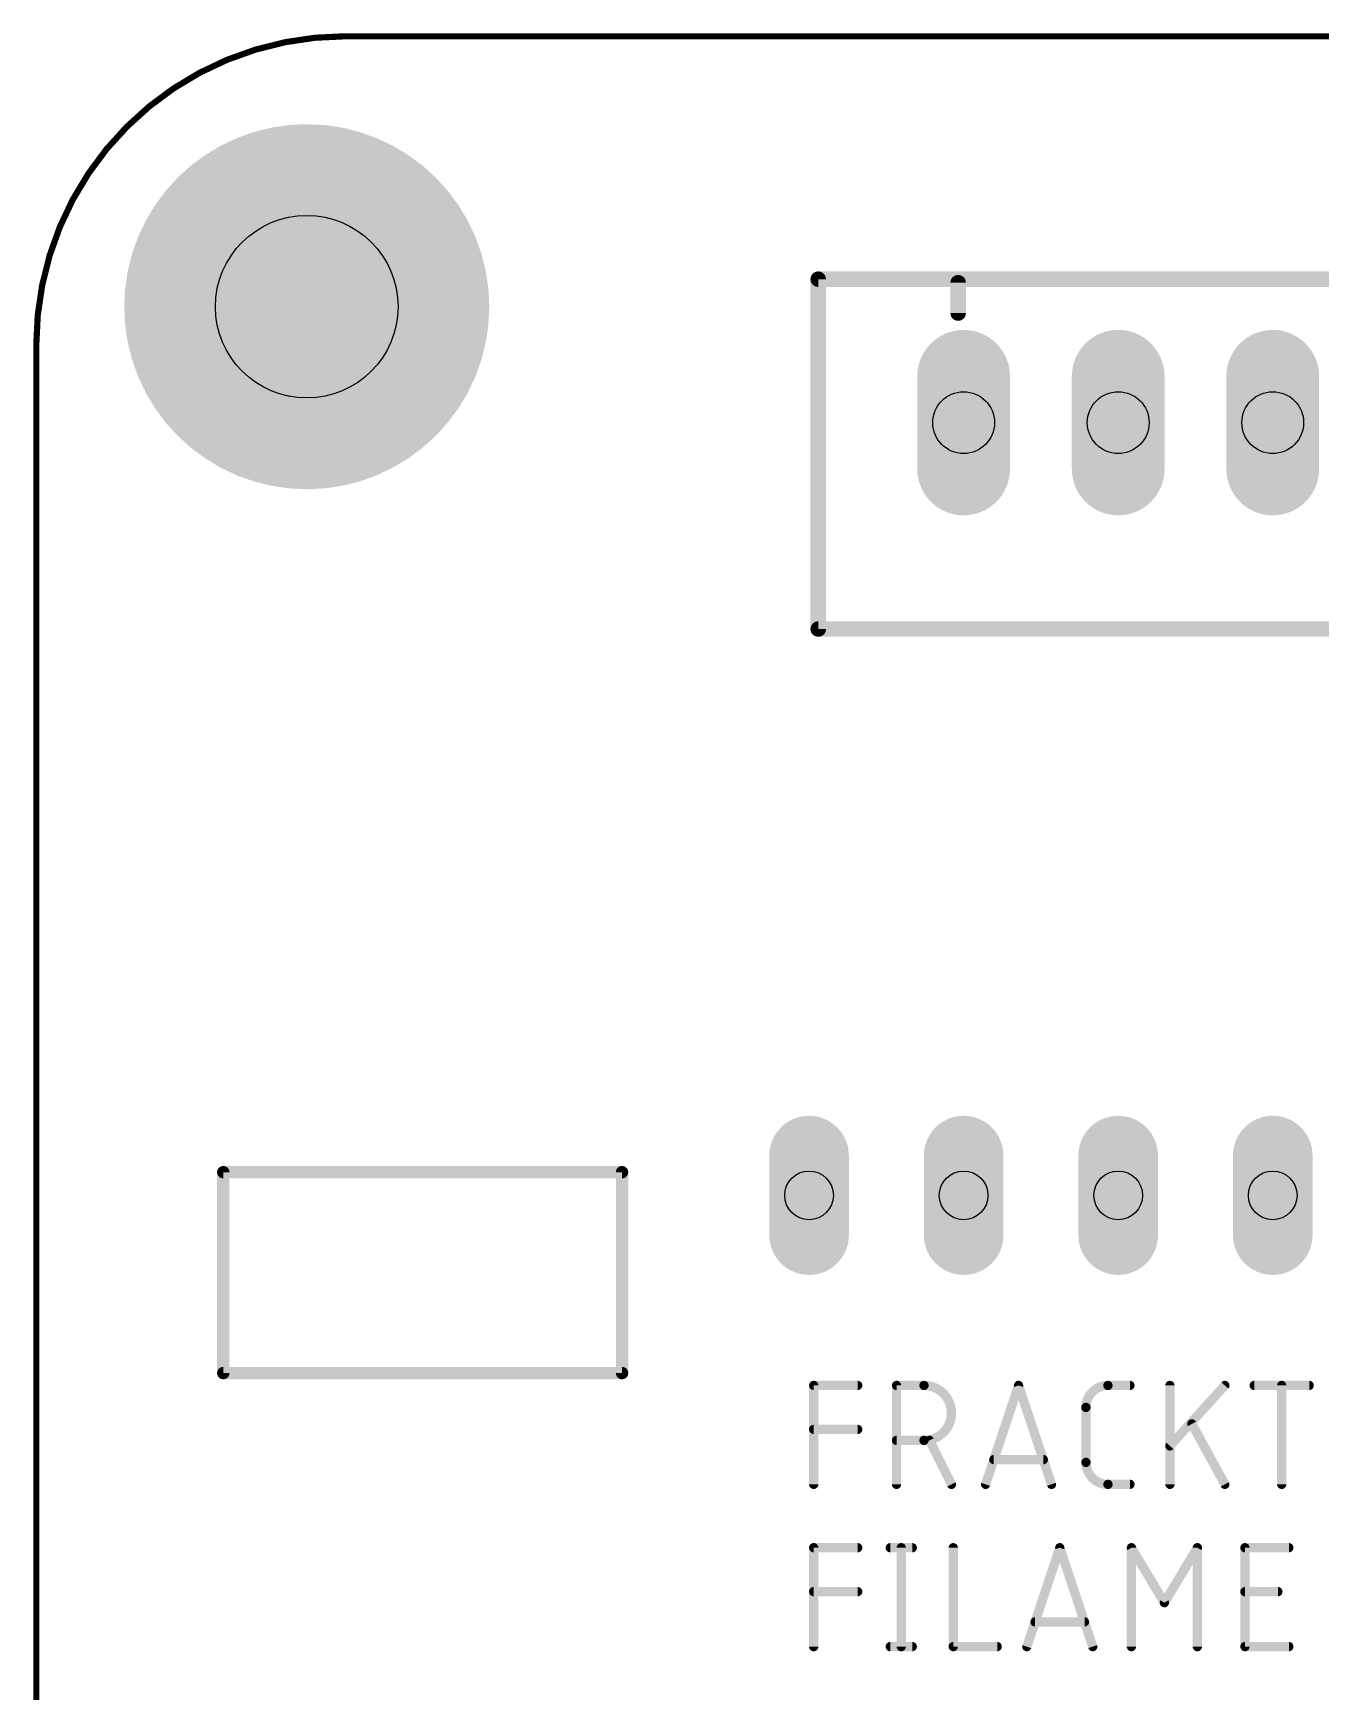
# Model space of a CAD drawing. Extents: x -0.1 to 69.9, y -0.1 to 50.9.
# Drawn here: x -0.05 to 21.11, y 23.59 to 50.85 of the extents above; entities that cross this region are included whole.
import ezdxf

# ---------------------------------------------------------------- set-up
doc = ezdxf.new("R2010")
doc.units = 0
for name, color, linetype in [('17', 110, 'CONTINUOUS'), ('18', 110, 'CONTINUOUS'), ('20', 31, 'CONTINUOUS'), ('21', 253, 'CONTINUOUS'), ('44', 253, 'CONTINUOUS')]:
    doc.layers.add(name, color=color, linetype=linetype)

# ---------------------------------------------------------------- blocks, each defined once
blk = doc.blocks.new('LONGP100')
at = {"const_width": 1}
blk.add_lwpolyline([(-0.5, 0), (0.5, 0)], dxfattribs=at)
at = {"const_width": 0.5}
for points in [[(-0.5, 0.25, 1), (-0.5, -0.25)], [(0.5, -0.25, 1), (0.5, 0.25)]]:
    blk.add_lwpolyline(points, format="xyb", dxfattribs=at)
blk = doc.blocks.new('ROUNDV')
at = {"const_width": 0.5}
blk.add_lwpolyline([(0, -0.25, 1), (0, 0.25, 1), (0, -0.25)], format="xyb", dxfattribs=at)

msp = doc.modelspace()

# ---------------------------------------------------------------- linework, layer by layer
at = {"layer": '20'}
for points, const_width in [([(5.08, 50.8, 0.4142), (0, 45.72)], 0.1016), ([(5.08, 50.8254, 1), (5.08, 50.7746)], 0.0508), ([(5.08, 50.7746, 1), (5.08, 50.8254)], 0.0508), ([(0.0254, 45.72, 1), (-0.0254, 45.72)], 0.0508), ([(-0.0254, 45.72, 1), (0.0254, 45.72)], 0.0508)]:
    msp.add_lwpolyline(points, format="xyb", dxfattribs=dict(at, const_width=const_width))
at = {"layer": '20', "const_width": 0.1016}
for points in [[(5.08, 50.8), (67.31, 50.8)], [(0, 2.54), (0, 45.72)]]:
    msp.add_lwpolyline(points, dxfattribs=at)
at = {"layer": '21'}
for points, const_width in [([(12.85, 46.8075), (12.85, 41.0575)], 0.254), ([(25.25, 46.8075), (12.85, 46.8075)], 0.254), ([(15.15, 46.75), (15.15, 46.25)], 0.254), ([(12.85, 41.0575), (25.25, 41.0575)], 0.254), ([(3.0734, 28.829), (3.0734, 32.131)], 0.2032), ([(3.0734, 32.131), (9.6266, 32.131)], 0.2032), ([(9.6266, 32.131), (9.6266, 28.829)], 0.2032), ([(9.6266, 28.829), (3.0734, 28.829)], 0.2032), ([(12.7762, 27.0002), (12.7762, 28.6258)], 0.1524), ([(12.7762, 28.6258), (13.4987, 28.6258)], 0.1524), ([(14.1371, 27.0002), (14.1371, 28.6258)], 0.1524), ([(14.1371, 28.6258), (14.5886, 28.6258)], 0.1524), ([(15.6007, 27.0002), (16.1426, 28.6258)], 0.1524), ([(16.1426, 28.6258), (16.6845, 27.0002)], 0.1524), ([(17.6115, 28.6258), (17.9727, 28.6258)], 0.1524), ([(18.63, 27.0002), (18.63, 28.6258)], 0.1524), ([(19.5331, 28.6258), (18.63, 27.6324)], 0.1524), ([(20.0157, 28.6258), (20.9188, 28.6258)], 0.1524), ([(20.4672, 27.0002), (20.4672, 28.6258)], 0.1524), ([(17.2502, 27.3614), (17.2502, 28.2646)], 0.1524), ([(12.7762, 27.9033), (13.4987, 27.9033)], 0.1524), ([(19.5331, 27.0002), (18.9912, 27.9936)], 0.1524), ([(14.5886, 27.7227), (14.1371, 27.7227)], 0.1524), ([(15.0402, 27.0002), (14.679, 27.7227)], 0.1524), ([(16.549, 27.4066), (15.7362, 27.4066)], 0.1524), ([(17.9727, 27.0002), (17.6115, 27.0002)], 0.1524), ([(12.7762, 24.3332), (12.7762, 25.9588)], 0.1524), ([(12.7762, 25.9588), (13.4987, 25.9588)], 0.1524), ([(14.0341, 25.9588), (14.3954, 25.9588)], 0.1524), ([(14.2148, 25.9588), (14.2148, 24.3332)], 0.1524), ([(15.0688, 25.9588), (15.0688, 24.3332)], 0.1524), ([(16.2781, 24.3332), (16.82, 25.9588)], 0.1524), ([(16.82, 25.9588), (17.3618, 24.3332)], 0.1524), ([(17.9975, 24.3332), (17.9975, 25.9588)], 0.1524), ([(17.9975, 25.9588), (18.5394, 25.0557)], 0.1524), ([(18.5394, 25.0557), (19.0813, 25.9588)], 0.1524), ([(19.0813, 25.9588), (19.0813, 24.3332)], 0.1524), ([(19.8624, 24.3332), (19.8624, 25.9588)], 0.1524), ([(19.8624, 25.9588), (20.5848, 25.9588)], 0.1524), ([(12.7762, 25.2363), (13.4987, 25.2363)], 0.1524), ([(19.8624, 25.2363), (20.4042, 25.2363)], 0.1524), ([(17.2264, 24.7396), (16.4136, 24.7396)], 0.1524), ([(14.0341, 24.3332), (14.3954, 24.3332)], 0.1524), ([(15.0688, 24.3332), (15.7913, 24.3332)], 0.1524), ([(20.5848, 24.3332), (19.8624, 24.3332)], 0.1524)]:
    msp.add_lwpolyline(points, dxfattribs=dict(at, const_width=const_width))
for points, const_width in [([(12.9135, 46.8075, 1), (12.7865, 46.8075)], 0.127), ([(12.85, 46.871, 1), (12.85, 46.744)], 0.127), ([(15.2135, 46.75, 1), (15.0865, 46.75)], 0.127), ([(15.0865, 46.25, 1), (15.2135, 46.25)], 0.127), ([(12.85, 41.121, 1), (12.85, 40.994)], 0.127), ([(12.7865, 41.0575, 1), (12.9135, 41.0575)], 0.127), ([(3.1242, 32.131, 1), (3.0226, 32.131)], 0.1016), ([(3.0734, 32.1818, 1), (3.0734, 32.0802)], 0.1016), ([(9.6774, 32.131, 1), (9.5758, 32.131)], 0.1016), ([(9.6266, 32.0802, 1), (9.6266, 32.1818)], 0.1016), ([(3.0734, 28.8798, 1), (3.0734, 28.7782)], 0.1016), ([(9.6266, 28.7782, 1), (9.6266, 28.8798)], 0.1016), ([(3.0226, 28.829, 1), (3.1242, 28.829)], 0.1016), ([(9.5758, 28.829, 1), (9.6774, 28.829)], 0.1016), ([(12.8143, 28.6258, 1), (12.7381, 28.6258)], 0.0762), ([(12.7762, 28.6639, 1), (12.7762, 28.5877)], 0.0762), ([(13.4987, 28.5877, 1), (13.4987, 28.6639)], 0.0762), ([(14.1752, 28.6258, 1), (14.099, 28.6258)], 0.0762), ([(14.1371, 28.6639, 1), (14.1371, 28.5877)], 0.0762), ([(14.5886, 27.7227, 1), (14.5886, 28.6258)], 0.1524), ([(14.5886, 28.6639, 1), (14.5886, 28.5877)], 0.0762), ([(14.5886, 28.5877, 1), (14.5886, 28.6639)], 0.0762), ([(16.1788, 28.6378, 1), (16.1065, 28.6138)], 0.0762), ([(16.1788, 28.6138, 1), (16.1065, 28.6378)], 0.0762), ([(17.6115, 28.6258, 0.4142), (17.2502, 28.2646)], 0.1524), ([(17.6115, 28.6639, 1), (17.6115, 28.5877)], 0.0762), ([(17.6115, 28.5877, 1), (17.6115, 28.6639)], 0.0762), ([(17.9727, 28.5877, 1), (17.9727, 28.6639)], 0.0762), ([(18.6681, 28.6258, 1), (18.5919, 28.6258)], 0.0762), ([(19.5613, 28.6002, 1), (19.5049, 28.6514)], 0.0762), ([(20.0157, 28.6639, 1), (20.0157, 28.5877)], 0.0762), ([(20.5053, 28.6258, 1), (20.4291, 28.6258)], 0.0762), ([(20.9188, 28.5877, 1), (20.9188, 28.6639)], 0.0762), ([(17.2883, 28.2646, 1), (17.2121, 28.2646)], 0.0762), ([(17.2121, 28.2646, 1), (17.2883, 28.2646)], 0.0762), ([(12.7762, 27.9414, 1), (12.7762, 27.8652)], 0.0762), ([(13.4987, 27.8652, 1), (13.4987, 27.9414)], 0.0762), ([(19.0247, 28.0119, 1), (18.9578, 27.9754)], 0.0762), ([(14.1371, 27.7608, 1), (14.1371, 27.6846)], 0.0762), ([(14.5886, 27.7608, 1), (14.5886, 27.6846)], 0.0762), ([(14.5886, 27.6846, 1), (14.5886, 27.7608)], 0.0762), ([(14.713, 27.7397, 1), (14.6449, 27.7056)], 0.0762), ([(18.6018, 27.658, 1), (18.6582, 27.6067)], 0.0762), ([(15.7362, 27.4447, 1), (15.7362, 27.3685)], 0.0762), ([(16.549, 27.3685, 1), (16.549, 27.4447)], 0.0762), ([(17.2502, 27.3614, 0.4142), (17.6115, 27.0002)], 0.1524), ([(17.2883, 27.3614, 1), (17.2121, 27.3614)], 0.0762), ([(17.2121, 27.3614, 1), (17.2883, 27.3614)], 0.0762), ([(12.7381, 27.0002, 1), (12.8143, 27.0002)], 0.0762), ([(14.099, 27.0002, 1), (14.1752, 27.0002)], 0.0762), ([(15.0061, 26.9832, 1), (15.0743, 27.0172)], 0.0762), ([(15.5646, 27.0122, 1), (15.6369, 26.9882)], 0.0762), ([(16.6483, 26.9882, 1), (16.7206, 27.0122)], 0.0762), ([(17.6115, 27.0383, 1), (17.6115, 26.9621)], 0.0762), ([(17.6115, 26.9621, 1), (17.6115, 27.0383)], 0.0762), ([(17.9727, 26.9621, 1), (17.9727, 27.0383)], 0.0762), ([(18.5919, 27.0002, 1), (18.6681, 27.0002)], 0.0762), ([(19.4996, 26.982, 1), (19.5665, 27.0184)], 0.0762), ([(20.4291, 27.0002, 1), (20.5053, 27.0002)], 0.0762), ([(12.8143, 25.9588, 1), (12.7381, 25.9588)], 0.0762), ([(12.7762, 25.9969, 1), (12.7762, 25.9207)], 0.0762), ([(13.4987, 25.9207, 1), (13.4987, 25.9969)], 0.0762), ([(14.0341, 25.9969, 1), (14.0341, 25.9207)], 0.0762), ([(14.2529, 25.9588, 1), (14.1767, 25.9588)], 0.0762), ([(14.3954, 25.9207, 1), (14.3954, 25.9969)], 0.0762), ([(15.1069, 25.9588, 1), (15.0307, 25.9588)], 0.0762), ([(16.8561, 25.9708, 1), (16.7838, 25.9468)], 0.0762), ([(16.8561, 25.9468, 1), (16.7838, 25.9708)], 0.0762), ([(18.0356, 25.9588, 1), (17.9594, 25.9588)], 0.0762), ([(18.0302, 25.9784, 1), (17.9649, 25.9392)], 0.0762), ([(19.1194, 25.9588, 1), (19.0432, 25.9588)], 0.0762), ([(19.1139, 25.9392, 1), (19.0486, 25.9784)], 0.0762), ([(19.9005, 25.9588, 1), (19.8243, 25.9588)], 0.0762), ([(19.8624, 25.9969, 1), (19.8624, 25.9207)], 0.0762), ([(20.5848, 25.9207, 1), (20.5848, 25.9969)], 0.0762), ([(12.7762, 25.2744, 1), (12.7762, 25.1982)], 0.0762), ([(13.4987, 25.1982, 1), (13.4987, 25.2744)], 0.0762), ([(18.5067, 25.0753, 1), (18.5721, 25.0361)], 0.0762), ([(18.5067, 25.0361, 1), (18.5721, 25.0753)], 0.0762), ([(19.8624, 25.2744, 1), (19.8624, 25.1982)], 0.0762), ([(20.4042, 25.1982, 1), (20.4042, 25.2744)], 0.0762), ([(16.4136, 24.7777, 1), (16.4136, 24.7015)], 0.0762), ([(17.2264, 24.7015, 1), (17.2264, 24.7777)], 0.0762), ([(12.7381, 24.3332, 1), (12.8143, 24.3332)], 0.0762), ([(14.0341, 24.3713, 1), (14.0341, 24.2951)], 0.0762), ([(14.1767, 24.3332, 1), (14.2529, 24.3332)], 0.0762), ([(14.3954, 24.2951, 1), (14.3954, 24.3713)], 0.0762), ([(15.0688, 24.3713, 1), (15.0688, 24.2951)], 0.0762), ([(15.0307, 24.3332, 1), (15.1069, 24.3332)], 0.0762), ([(15.7913, 24.2951, 1), (15.7913, 24.3713)], 0.0762), ([(16.2419, 24.3452, 1), (16.3142, 24.3212)], 0.0762), ([(17.3257, 24.3212, 1), (17.398, 24.3452)], 0.0762), ([(17.9594, 24.3332, 1), (18.0356, 24.3332)], 0.0762), ([(19.0432, 24.3332, 1), (19.1194, 24.3332)], 0.0762), ([(19.8624, 24.3713, 1), (19.8624, 24.2951)], 0.0762), ([(19.8243, 24.3332, 1), (19.9005, 24.3332)], 0.0762), ([(20.5848, 24.2951, 1), (20.5848, 24.3713)], 0.0762)]:
    msp.add_lwpolyline(points, format="xyb", dxfattribs=dict(at, const_width=const_width))
at = {"layer": '44'}
for centre, radius in [((4.445, 46.355), 1.5), ((15.24, 44.45), 0.508), ((17.78, 44.45), 0.508), ((20.32, 44.45), 0.508), ((12.7, 31.75), 0.4), ((15.24, 31.75), 0.4), ((17.78, 31.75), 0.4), ((20.32, 31.75), 0.4)]:
    msp.add_circle(centre, radius, dxfattribs=at)

# ---------------------------------------------------------------- block references
at = {"layer": '17'}
for p, xscale, yscale, rotation in [((15.24, 44.45), 1.524, 1.524, 270), ((15.24, 44.45), 1.524, 1.524, 270), ((17.78, 44.45), 1.524, 1.524, 270), ((17.78, 44.45), 1.524, 1.524, 270), ((20.32, 44.45), 1.524, 1.524, 270), ((20.32, 44.45), 1.524, 1.524, 270), ((12.7, 31.75), 1.308, 1.308, 90), ((12.7, 31.75), 1.308, 1.308, 90), ((15.24, 31.75), 1.308, 1.308, 90), ((15.24, 31.75), 1.308, 1.308, 90), ((17.78, 31.75), 1.308, 1.308, 90), ((17.78, 31.75), 1.308, 1.308, 90), ((20.32, 31.75), 1.308, 1.308, 90), ((20.32, 31.75), 1.308, 1.308, 90)]:
    msp.add_blockref('LONGP100', p, dxfattribs=dict(at, xscale=xscale, yscale=yscale, rotation=rotation))
at = {"layer": '18', "xscale": 6, "yscale": 6}
msp.add_blockref('ROUNDV', (4.445, 46.355), dxfattribs=at)
msp.add_blockref('ROUNDV', (4.445, 46.355), dxfattribs=at)

doc.saveas('drawing.dxf')
